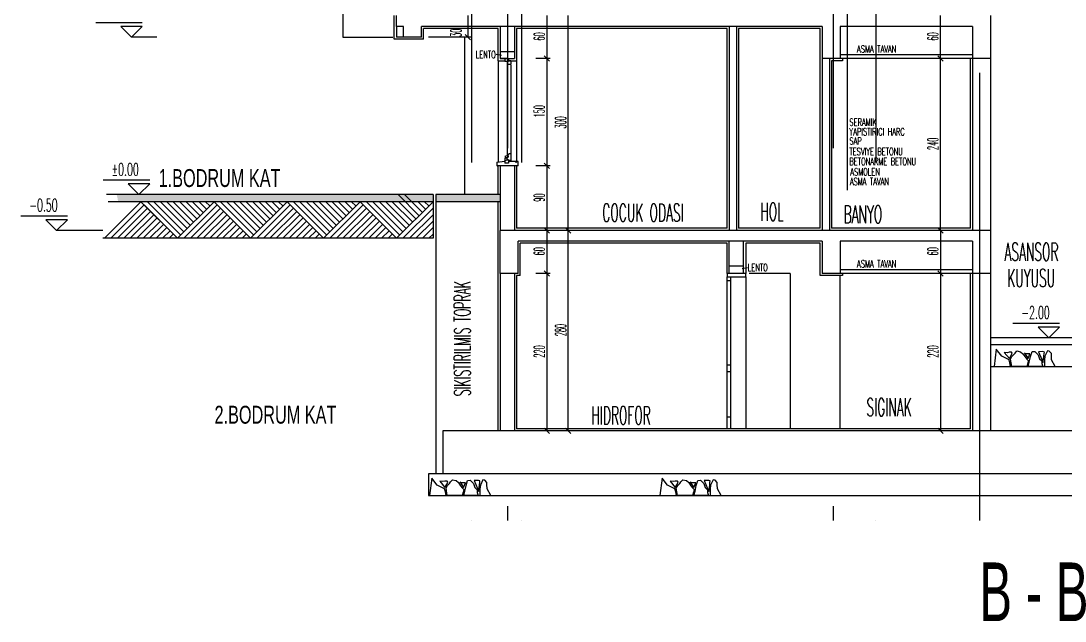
# Model space of a CAD drawing. Extents: x 78 to 306, y -397 to 18.
# Drawn here: x 278.4282 to 278.72, y -396.9777 to -396.81 of the extents above; entities that cross this region are included whole.
import ezdxf

# ---------------------------------------------------------------- set-up
doc = ezdxf.new("R2010")
doc.units = 0
doc.header["$LTSCALE"] = 0.5
doc.header["$MEASUREMENT"] = 0
doc.linetypes.add('DASHDOT2', pattern=[0.5, 0.25, -0.125, 0, -0.125])
doc.layers.get('0').update_dxf_attribs({"linetype": 'CONTINUOUS'})
for name, color, linetype in [('AKS', 5, 'DASHDOT2'), ('DUVAR', 6, 'CONTINUOUS'), ('KAPI', 1, 'CONTINUOUS'), ('KOLON', 4, 'CONTINUOUS'), ('MERDIVEN', 3, 'CONTINUOUS'), ('OLCU', 31, 'CONTINUOUS'), ('SIVA', 7, 'CONTINUOUS'), ('TARAMA', 8, 'CONTINUOUS'), ('TEFRIS', 11, 'CONTINUOUS'), ('YESIL', 73, 'CONTINUOUS')]:
    doc.layers.add(name, color=color, linetype=linetype)
doc.styles.add('MİMARİ YAZI', font='arial.ttf')
doc.styles.add('OLCU', font='romans.shx', dxfattribs={"width": 0.6, "height": 0.125})
doc.styles.add('OLCUIC', font='ROMANS.SHX', dxfattribs={"width": 0.4, "height": 0.15})

msp = doc.modelspace()

# ---------------------------------------------------------------- hatches: boundary and pattern name
at = {"layer": 'MERDIVEN', "ltscale": 1.4}
msp.add_hatch(color=256, dxfattribs=at).paths.add_polyline_path([(278.56214, -396.86056), (278.56214, -396.85856), (278.54414, -396.85856), (278.54414, -396.86056)])
at = {"layer": 'TEFRIS'}
msp.add_hatch(color=256, dxfattribs=at).paths.add_polyline_path([(278.54338, -396.85856), (278.45499, -396.85856, -0.025824), (278.4554, -396.86056), (278.54338, -396.86056)])

# ---------------------------------------------------------------- linework, layer by layer
at = {"color": 0, "linetype": 'ByBlock'}
for p, q in [((278.55239, -396.81381), (278.55389, -396.81531)), ((278.57589, -396.82131), (278.57439, -396.81981)), ((278.57439, -396.81981), (278.57589, -396.82131)), ((278.68439, -396.81981), (278.68589, -396.82131)), ((278.68589, -396.82131), (278.68439, -396.81981)), ((278.57589, -396.85131), (278.57439, -396.84981)), ((278.57439, -396.84981), (278.57589, -396.85131)), ((278.57589, -396.86931), (278.57439, -396.86781)), ((278.57439, -396.86781), (278.57589, -396.86931)), ((278.58039, -396.86781), (278.58189, -396.86931)), ((278.58189, -396.86931), (278.58039, -396.86781)), ((278.68589, -396.86931), (278.68439, -396.86781)), ((278.68439, -396.86781), (278.68589, -396.86931)), ((278.57589, -396.88131), (278.57439, -396.87981)), ((278.57439, -396.87981), (278.57589, -396.88131)), ((278.68589, -396.88131), (278.68439, -396.87981)), ((278.68439, -396.87981), (278.68589, -396.88131)), ((278.57439, -396.92381), (278.57589, -396.92531)), ((278.58039, -396.92381), (278.58189, -396.92531)), ((278.68439, -396.92381), (278.68589, -396.92531))]:
    msp.add_line(p, q, dxfattribs=at)
at = {"layer": 'AKS'}
for p, q in [((278.56414, -396.29556), (278.56414, -396.94956)), ((278.65514, -396.29556), (278.65514, -396.94956)), ((278.69614, -396.94956), (278.69614, -396.29556)), ((278.55414, -396.29956), (278.55414, -396.94956)), ((278.56814, -396.29956), (278.56814, -396.94956)), ((278.66714, -396.29956), (278.66714, -396.94956))]:
    msp.add_line(p, q, dxfattribs=at)
at = {"layer": 'DUVAR', "ltscale": 1.4}
for p, q in [((278.53314, -396.81156), (278.53314, -396.81456)), ((278.53514, -396.81456), (278.53314, -396.81456)), ((278.56414, -396.82056), (278.56214, -396.82056))]:
    msp.add_line(p, q, dxfattribs=at)
at = {"layer": 'DUVAR'}
for p, q in [((278.56214, -396.81156), (278.56214, -396.82056)), ((278.56614, -396.81156), (278.56614, -396.82056)), ((278.62614, -396.81156), (278.62614, -396.86856)), ((278.62814, -396.81156), (278.62814, -396.86856)), ((278.56214, -396.81856), (278.56614, -396.81856)), ((278.56214, -396.82056), (278.56614, -396.82056)), ((278.65214, -396.82056), (278.65214, -396.86856)), ((278.65414, -396.82056), (278.65414, -396.86856)), ((278.56214, -396.85056), (278.56214, -396.86856)), ((278.56614, -396.85056), (278.56214, -396.85056)), ((278.56614, -396.85056), (278.56214, -396.85056)), ((278.56614, -396.85056), (278.56614, -396.86856)), ((278.62614, -396.87856), (278.62614, -396.87156)), ((278.63014, -396.87856), (278.63014, -396.87156)), ((278.62614, -396.88056), (278.62614, -396.87856)), ((278.63014, -396.87856), (278.62614, -396.87856)), ((278.63014, -396.88056), (278.63014, -396.87856)), ((278.56214, -396.88056), (278.56214, -396.92456)), ((278.56614, -396.88056), (278.56614, -396.92456)), ((278.63014, -396.88056), (278.62614, -396.88056))]:
    msp.add_line(p, q, dxfattribs=at)
at = {"layer": 'DUVAR', "ltscale": 1.5}
msp.add_line((278.56614, -396.85056), (278.56214, -396.85056), dxfattribs=at)
msp.add_line((278.56614, -396.85056), (278.56214, -396.85056), dxfattribs=at)
at = {"layer": 'KAPI'}
for p, q in [((278.56155, -396.82133), (278.56155, -396.84945)), ((278.56155, -396.82133), (278.56155, -396.84945)), ((278.56674, -396.82116), (278.56674, -396.84928)), ((278.56674, -396.82116), (278.56674, -396.84928)), ((278.56408, -396.82217), (278.56408, -396.84732)), ((278.56408, -396.82217), (278.56408, -396.84732)), ((278.5651, -396.82243), (278.5651, -396.84715)), ((278.5651, -396.82243), (278.5651, -396.84715)), ((278.5612, -396.84949), (278.5634, -396.84924)), ((278.5612, -396.84949), (278.5634, -396.84924)), ((278.5612, -396.84949), (278.5612, -396.85056)), ((278.5612, -396.84949), (278.5612, -396.85056)), ((278.5613, -396.85056), (278.5612, -396.85056)), ((278.5613, -396.85056), (278.5612, -396.85056)), ((278.5613, -396.85039), (278.5613, -396.85056)), ((278.5613, -396.85039), (278.5613, -396.85056)), ((278.56131, -396.85056), (278.56146, -396.85056)), ((278.56131, -396.85056), (278.56146, -396.85056)), ((278.56214, -396.85056), (278.56144, -396.85056)), ((278.56214, -396.85056), (278.56144, -396.85056)), ((278.56638, -396.84928), (278.56442, -396.84928)), ((278.56638, -396.84928), (278.56442, -396.84928)), ((278.56714, -396.85056), (278.56614, -396.85056)), ((278.56714, -396.85056), (278.56614, -396.85056)), ((278.56638, -396.84943), (278.56638, -396.84928)), ((278.56638, -396.84943), (278.56638, -396.84928)), ((278.56677, -396.84928), (278.56642, -396.84928)), ((278.56677, -396.84928), (278.56642, -396.84928)), ((278.5668, -396.84943), (278.5668, -396.84928)), ((278.56714, -396.84928), (278.5668, -396.84928)), ((278.5668, -396.84943), (278.5668, -396.84928)), ((278.56714, -396.84928), (278.5668, -396.84928)), ((278.56714, -396.85056), (278.56714, -396.84928)), ((278.56714, -396.85056), (278.56714, -396.84928))]:
    msp.add_line(p, q, dxfattribs=at)
at = {"layer": 'KAPI', "ltscale": 1.4}
for p, q in [((278.62614, -396.88056), (278.62554, -396.88056)), ((278.62554, -396.88056), (278.62554, -396.88156)), ((278.62554, -396.92396), (278.62554, -396.88156)), ((278.62554, -396.88156), (278.63074, -396.88156)), ((278.62554, -396.88256), (278.62654, -396.88256)), ((278.62654, -396.92396), (278.62654, -396.88156)), ((278.63074, -396.88056), (278.63014, -396.88056)), ((278.63074, -396.88156), (278.63074, -396.88056)), ((278.63074, -396.88156), (278.63074, -396.92396)), ((278.64314, -396.88056), (278.63175, -396.88056)), ((278.64314, -396.88056), (278.64314, -396.92396)), ((278.65714, -396.92396), (278.65714, -396.88116)), ((278.62554, -396.90609), (278.62654, -396.90609)), ((278.62554, -396.90795), (278.62654, -396.90795)), ((278.62554, -396.92059), (278.62654, -396.92059))]:
    msp.add_line(p, q, dxfattribs=at)
at = {"layer": 'KAPI'}
for centre, radius, start, end in [((278.5613, -396.85056), 0.00017, 360, 90), ((278.5613, -396.85056), 0.00017, 360, 90), ((278.56659, -396.84931), 0.000242, 208.773, 331.227), ((278.56659, -396.84931), 0.000242, 208.773, 331.227)]:
    msp.add_arc(centre, radius, start, end, dxfattribs=at)
at = {"layer": 'KOLON'}
for p, q in [((278.53314, -396.81156), (278.53314, -396.80856)), ((278.69914, -396.80856), (278.69914, -396.86856)), ((278.53514, -396.81156), (278.53314, -396.81156)), ((278.53514, -396.81456), (278.53514, -396.81156)), ((278.65214, -396.81156), (278.54014, -396.81156)), ((278.54014, -396.81456), (278.54014, -396.81156)), ((278.65214, -396.81156), (278.65214, -396.82056)), ((278.69414, -396.81156), (278.65714, -396.81156)), ((278.65714, -396.81156), (278.65714, -396.82056)), ((278.69414, -396.81156), (278.69414, -396.86856)), ((278.54014, -396.81456), (278.53514, -396.81456)), ((278.65714, -396.82056), (278.65214, -396.82056)), ((278.69914, -396.82056), (278.69414, -396.82056)), ((278.69914, -396.86856), (278.56214, -396.86856)), ((278.56214, -396.88056), (278.56214, -396.86856)), ((278.69914, -396.86856), (278.69914, -396.92456)), ((278.65214, -396.87156), (278.56714, -396.87156)), ((278.56714, -396.88056), (278.56714, -396.87156)), ((278.65214, -396.87156), (278.65214, -396.88056)), ((278.69414, -396.87156), (278.65714, -396.87156)), ((278.65714, -396.87156), (278.65714, -396.88056)), ((278.69414, -396.87156), (278.69414, -396.92456)), ((278.56714, -396.88056), (278.56214, -396.88056)), ((278.65714, -396.88056), (278.65214, -396.88056)), ((278.69914, -396.88056), (278.69414, -396.88056)), ((278.73214, -396.89856), (278.69914, -396.89856)), ((278.73214, -396.90056), (278.69914, -396.90056)), ((278.54614, -396.92456), (278.54614, -396.93656)), ((278.94614, -396.92456), (278.54614, -396.92456)), ((278.94614, -396.93656), (278.54614, -396.93656))]:
    msp.add_line(p, q, dxfattribs=at)
at = {"layer": 'MERDIVEN'}
for p, q in [((278.5634, -396.82056), (278.5634, -396.82141)), ((278.5634, -396.82056), (278.5634, -396.82141)), ((278.56442, -396.82141), (278.5634, -396.82141)), ((278.56442, -396.82141), (278.5634, -396.82141)), ((278.56408, -396.82141), (278.56408, -396.82209)), ((278.56408, -396.82141), (278.56408, -396.82141)), ((278.56442, -396.82141), (278.56408, -396.82141)), ((278.56408, -396.82141), (278.56408, -396.82209)), ((278.56408, -396.82141), (278.56408, -396.82141)), ((278.56442, -396.82141), (278.56408, -396.82141)), ((278.56442, -396.82056), (278.56442, -396.82141)), ((278.56442, -396.82056), (278.56442, -396.82141)), ((278.5651, -396.82124), (278.56442, -396.82124)), ((278.5651, -396.82124), (278.56442, -396.82124)), ((278.5651, -396.82124), (278.5651, -396.82226)), ((278.5651, -396.82124), (278.5651, -396.82226)), ((278.56408, -396.82209), (278.56451, -396.82209)), ((278.56408, -396.82209), (278.56451, -396.82209)), ((278.56451, -396.82209), (278.56451, -396.82226)), ((278.56451, -396.82209), (278.56451, -396.82226)), ((278.5651, -396.82226), (278.56451, -396.82226)), ((278.5651, -396.82226), (278.56451, -396.82226)), ((278.56357, -396.84783), (278.56408, -396.84766)), ((278.56357, -396.84783), (278.56408, -396.84766)), ((278.56357, -396.84783), (278.56357, -396.84817)), ((278.56357, -396.84783), (278.56357, -396.84817)), ((278.56357, -396.84817), (278.56408, -396.84817)), ((278.56357, -396.84817), (278.56408, -396.84817)), ((278.56408, -396.84732), (278.56451, -396.84732)), ((278.56408, -396.84732), (278.56408, -396.84774)), ((278.56408, -396.84732), (278.56451, -396.84732)), ((278.56408, -396.84732), (278.56408, -396.84774)), ((278.56408, -396.84774), (278.56434, -396.84774)), ((278.56408, -396.84774), (278.56434, -396.84774)), ((278.56408, -396.84808), (278.56434, -396.84808)), ((278.56408, -396.84808), (278.56408, -396.84834)), ((278.56408, -396.84808), (278.56434, -396.84808)), ((278.56408, -396.84808), (278.56408, -396.84834)), ((278.56434, -396.84774), (278.56434, -396.84808)), ((278.56434, -396.84774), (278.56434, -396.84808)), ((278.56451, -396.84732), (278.56451, -396.84715)), ((278.5651, -396.84715), (278.56451, -396.84715)), ((278.56451, -396.84732), (278.56451, -396.84715)), ((278.5651, -396.84715), (278.56451, -396.84715)), ((278.5651, -396.84715), (278.5651, -396.84902)), ((278.5651, -396.84715), (278.5651, -396.84902)), ((278.56408, -396.84834), (278.5634, -396.84834)), ((278.5634, -396.84834), (278.5634, -396.84914)), ((278.56408, -396.84834), (278.5634, -396.84834)), ((278.5634, -396.84834), (278.5634, -396.84914)), ((278.5634, -396.84917), (278.5634, -396.84944)), ((278.5634, -396.84917), (278.5634, -396.84944)), ((278.5634, -396.84944), (278.5634, -396.84978)), ((278.5634, -396.84944), (278.5634, -396.84978)), ((278.56442, -396.84978), (278.5634, -396.84978)), ((278.56442, -396.84978), (278.5634, -396.84978)), ((278.56408, -396.84885), (278.56408, -396.84834)), ((278.56408, -396.84885), (278.56408, -396.84834)), ((278.56442, -396.84885), (278.56408, -396.84885)), ((278.56442, -396.84885), (278.56408, -396.84885)), ((278.56442, -396.84893), (278.56417, -396.84893)), ((278.56442, -396.84893), (278.56417, -396.84893)), ((278.56442, -396.84885), (278.56442, -396.84936)), ((278.56442, -396.84885), (278.56442, -396.84936)), ((278.5651, -396.84902), (278.56442, -396.84902)), ((278.5651, -396.84902), (278.56442, -396.84902)), ((278.56442, -396.84936), (278.56442, -396.84978)), ((278.56442, -396.84936), (278.56442, -396.84978)), ((278.54414, -396.85856), (278.54414, -396.93656)), ((278.56214, -396.85856), (278.54414, -396.85856)), ((278.56214, -396.86056), (278.54414, -396.86056))]:
    msp.add_line(p, q, dxfattribs=at)
at = {"layer": 'MERDIVEN', "ltscale": 1.4}
for p, q in [((278.69414, -396.81956), (278.65714, -396.81956)), ((278.69414, -396.82056), (278.65714, -396.82056)), ((278.69414, -396.87956), (278.65714, -396.87956)), ((278.69414, -396.88056), (278.65714, -396.88056))]:
    msp.add_line(p, q, dxfattribs=at)
at = {"layer": 'OLCU'}
for p, q in [((278.46214, -396.81056), (278.44914, -396.81056)), ((278.45914, -396.81456), (278.45614, -396.81156)), ((278.46214, -396.81156), (278.45614, -396.81156)), ((278.45914, -396.81456), (278.46214, -396.81156)), ((278.46622, -396.81456), (278.45914, -396.81456)), ((278.46422, -396.85456), (278.45122, -396.85456)), ((278.46122, -396.85856), (278.45822, -396.85556)), ((278.46422, -396.85556), (278.45822, -396.85556)), ((278.46122, -396.85856), (278.46422, -396.85556)), ((278.44122, -396.86456), (278.42822, -396.86456)), ((278.43822, -396.86856), (278.43522, -396.86556)), ((278.44122, -396.86556), (278.43522, -396.86556)), ((278.43822, -396.86856), (278.44122, -396.86556)), ((278.45114, -396.86856), (278.43814, -396.86856))]:
    msp.add_line(p, q, dxfattribs=at)
at = {"layer": 'OLCU', "ltscale": 1.4}
for p, q in [((278.70075, -396.90172), (278.70013, -396.90656)), ((278.70226, -396.90372), (278.70075, -396.90172)), ((278.70296, -396.90262), (278.7044, -396.90433)), ((278.70386, -396.90274), (278.70296, -396.90262)), ((278.70436, -396.90257), (278.70386, -396.90274)), ((278.70474, -396.90257), (278.70436, -396.90257)), ((278.7044, -396.90433), (278.70501, -396.9033)), ((278.70501, -396.90259), (278.70474, -396.90257)), ((278.70522, -396.90288), (278.70501, -396.90259)), ((278.70501, -396.9033), (278.70522, -396.90288)), ((278.70511, -396.9038), (278.70568, -396.90321)), ((278.70568, -396.90321), (278.70599, -396.90283)), ((278.70599, -396.90283), (278.70652, -396.90221)), ((278.70652, -396.90221), (278.70752, -396.90246)), ((278.70752, -396.90246), (278.70817, -396.90299)), ((278.70817, -396.90299), (278.7088, -396.90389)), ((278.70863, -396.90288), (278.70962, -396.90435)), ((278.70911, -396.90307), (278.70863, -396.90288)), ((278.71014, -396.90305), (278.70911, -396.90307)), ((278.70962, -396.90435), (278.71014, -396.90305)), ((278.7103, -396.90379), (278.71074, -396.90238)), ((278.71074, -396.90238), (278.71148, -396.90234)), ((278.71148, -396.90234), (278.71243, -396.90329)), ((278.71243, -396.90329), (278.7128, -396.9044)), ((278.7138, -396.90239), (278.71254, -396.90244)), ((278.71254, -396.90244), (278.71347, -396.90466)), ((278.71418, -396.90253), (278.7138, -396.90239)), ((278.71407, -396.90367), (278.71413, -396.90295)), ((278.71413, -396.90295), (278.71418, -396.90253)), ((278.71502, -396.90221), (278.7143, -396.9037)), ((278.71553, -396.90233), (278.71502, -396.90221)), ((278.71613, -396.90298), (278.71553, -396.90233)), ((278.71613, -396.90355), (278.71613, -396.90298)), ((278.71622, -396.90475), (278.71613, -396.90355)), ((278.70431, -396.9047), (278.70226, -396.90372)), ((278.70457, -396.90554), (278.70431, -396.9047)), ((278.70474, -396.90656), (278.70457, -396.90554)), ((278.70471, -396.90452), (278.70511, -396.9038)), ((278.70508, -396.90656), (278.70471, -396.90452)), ((278.7088, -396.90389), (278.70924, -396.90449)), ((278.70924, -396.90449), (278.7097, -396.90492)), ((278.70955, -396.90564), (278.70926, -396.90656)), ((278.7097, -396.90492), (278.70955, -396.90564)), ((278.70966, -396.90656), (278.70996, -396.9054)), ((278.70996, -396.9054), (278.7103, -396.90379)), ((278.7128, -396.9044), (278.71344, -396.90498)), ((278.71344, -396.90498), (278.71344, -396.90575)), ((278.71344, -396.90575), (278.71371, -396.90656)), ((278.71347, -396.90466), (278.7138, -396.90553)), ((278.7138, -396.90553), (278.71398, -396.90451)), ((278.71398, -396.90451), (278.71407, -396.90367)), ((278.7143, -396.9037), (278.71418, -396.90475)), ((278.71418, -396.90475), (278.71418, -396.90555)), ((278.71418, -396.90555), (278.71418, -396.90656)), ((278.71724, -396.90656), (278.71622, -396.90475)), ((278.70013, -396.90656), (278.70474, -396.90656)), ((278.70926, -396.90656), (278.70508, -396.90656)), ((278.71371, -396.90656), (278.70966, -396.90656)), ((278.71418, -396.90656), (278.71724, -396.90656)), ((278.54304, -396.93772), (278.54242, -396.94256)), ((278.54455, -396.93972), (278.54304, -396.93772)), ((278.54665, -396.93857), (278.54615, -396.93874)), ((278.54703, -396.93857), (278.54665, -396.93857)), ((278.5473, -396.93859), (278.54703, -396.93857)), ((278.54751, -396.93888), (278.5473, -396.93859)), ((278.54828, -396.93883), (278.54881, -396.93821)), ((278.54881, -396.93821), (278.54981, -396.93846)), ((278.54981, -396.93846), (278.55046, -396.93899)), ((278.55259, -396.93979), (278.55303, -396.93838)), ((278.55303, -396.93838), (278.55377, -396.93834)), ((278.55377, -396.93834), (278.55472, -396.93929)), ((278.55609, -396.93839), (278.55483, -396.93844)), ((278.55483, -396.93844), (278.55576, -396.94066)), ((278.55648, -396.93853), (278.55609, -396.93839)), ((278.55642, -396.93895), (278.55648, -396.93853)), ((278.55731, -396.93821), (278.5566, -396.9397)), ((278.55782, -396.93833), (278.55731, -396.93821)), ((278.55842, -396.93898), (278.55782, -396.93833)), ((278.60738, -396.93772), (278.60676, -396.94256)), ((278.60889, -396.93972), (278.60738, -396.93772)), ((278.61099, -396.93857), (278.61049, -396.93874)), ((278.61137, -396.93857), (278.61099, -396.93857)), ((278.61165, -396.93859), (278.61137, -396.93857)), ((278.61186, -396.93888), (278.61165, -396.93859)), ((278.61262, -396.93883), (278.61315, -396.93821)), ((278.61315, -396.93821), (278.61415, -396.93846)), ((278.61415, -396.93846), (278.61481, -396.93899)), ((278.61693, -396.93979), (278.61737, -396.93838)), ((278.61737, -396.93838), (278.61811, -396.93834)), ((278.61811, -396.93834), (278.61906, -396.93929)), ((278.62043, -396.93839), (278.61917, -396.93844)), ((278.61917, -396.93844), (278.6201, -396.94066)), ((278.62082, -396.93853), (278.62043, -396.93839)), ((278.62076, -396.93895), (278.62082, -396.93853)), ((278.62166, -396.93821), (278.62094, -396.9397)), ((278.62216, -396.93833), (278.62166, -396.93821)), ((278.62276, -396.93898), (278.62216, -396.93833)), ((278.5466, -396.9407), (278.54455, -396.93972)), ((278.54525, -396.93862), (278.54669, -396.94033)), ((278.54615, -396.93874), (278.54525, -396.93862)), ((278.54686, -396.94154), (278.5466, -396.9407)), ((278.54669, -396.94033), (278.5473, -396.9393)), ((278.547, -396.94052), (278.54741, -396.9398)), ((278.54737, -396.94256), (278.547, -396.94052)), ((278.5473, -396.9393), (278.54751, -396.93888)), ((278.54741, -396.9398), (278.54797, -396.93921)), ((278.54797, -396.93921), (278.54828, -396.93883)), ((278.55046, -396.93899), (278.55109, -396.93989)), ((278.55092, -396.93888), (278.55191, -396.94035)), ((278.5514, -396.93907), (278.55092, -396.93888)), ((278.55109, -396.93989), (278.55153, -396.94049)), ((278.55243, -396.93905), (278.5514, -396.93907)), ((278.55153, -396.94049), (278.55199, -396.94092)), ((278.55199, -396.94092), (278.55184, -396.94164)), ((278.55191, -396.94035), (278.55243, -396.93905)), ((278.55195, -396.94256), (278.55225, -396.9414)), ((278.55225, -396.9414), (278.55259, -396.93979)), ((278.55472, -396.93929), (278.55509, -396.9404)), ((278.55509, -396.9404), (278.55573, -396.94098)), ((278.55573, -396.94098), (278.55573, -396.94175)), ((278.55576, -396.94066), (278.55609, -396.94153)), ((278.55609, -396.94153), (278.55627, -396.94051)), ((278.55627, -396.94051), (278.55636, -396.93967)), ((278.55636, -396.93967), (278.55642, -396.93895)), ((278.5566, -396.9397), (278.55648, -396.94075)), ((278.55648, -396.94075), (278.55648, -396.94155)), ((278.55842, -396.93955), (278.55842, -396.93898)), ((278.55851, -396.94075), (278.55842, -396.93955)), ((278.55953, -396.94256), (278.55851, -396.94075)), ((278.61094, -396.9407), (278.60889, -396.93972)), ((278.60959, -396.93862), (278.61104, -396.94033)), ((278.61049, -396.93874), (278.60959, -396.93862)), ((278.6112, -396.94154), (278.61094, -396.9407)), ((278.61104, -396.94033), (278.61165, -396.9393)), ((278.61134, -396.94052), (278.61175, -396.9398)), ((278.61171, -396.94256), (278.61134, -396.94052)), ((278.61165, -396.9393), (278.61186, -396.93888)), ((278.61175, -396.9398), (278.61231, -396.93921)), ((278.61231, -396.93921), (278.61262, -396.93883)), ((278.61481, -396.93899), (278.61543, -396.93989)), ((278.61526, -396.93888), (278.61625, -396.94035)), ((278.61574, -396.93907), (278.61526, -396.93888)), ((278.61543, -396.93989), (278.61587, -396.94049)), ((278.61677, -396.93905), (278.61574, -396.93907)), ((278.61587, -396.94049), (278.61634, -396.94092)), ((278.61634, -396.94092), (278.61618, -396.94164)), ((278.61625, -396.94035), (278.61677, -396.93905)), ((278.61629, -396.94256), (278.61659, -396.9414)), ((278.61659, -396.9414), (278.61693, -396.93979)), ((278.61906, -396.93929), (278.61943, -396.9404)), ((278.61943, -396.9404), (278.62007, -396.94098)), ((278.62007, -396.94098), (278.62007, -396.94175)), ((278.6201, -396.94066), (278.62043, -396.94153)), ((278.62043, -396.94153), (278.62061, -396.94051)), ((278.62061, -396.94051), (278.6207, -396.93967)), ((278.6207, -396.93967), (278.62076, -396.93895)), ((278.62094, -396.9397), (278.62082, -396.94075)), ((278.62082, -396.94075), (278.62082, -396.94155)), ((278.62276, -396.93955), (278.62276, -396.93898)), ((278.62285, -396.94075), (278.62276, -396.93955)), ((278.62387, -396.94256), (278.62285, -396.94075)), ((278.54242, -396.94256), (278.54703, -396.94256)), ((278.54703, -396.94256), (278.54686, -396.94154)), ((278.55155, -396.94256), (278.54737, -396.94256)), ((278.55184, -396.94164), (278.55155, -396.94256)), ((278.556, -396.94256), (278.55195, -396.94256)), ((278.55573, -396.94175), (278.556, -396.94256)), ((278.55648, -396.94155), (278.55648, -396.94256)), ((278.55648, -396.94256), (278.55953, -396.94256)), ((278.60676, -396.94256), (278.61137, -396.94256)), ((278.61137, -396.94256), (278.6112, -396.94154)), ((278.61589, -396.94256), (278.61171, -396.94256)), ((278.61618, -396.94164), (278.61589, -396.94256)), ((278.62034, -396.94256), (278.61629, -396.94256)), ((278.62007, -396.94175), (278.62034, -396.94256)), ((278.62082, -396.94155), (278.62082, -396.94256)), ((278.62082, -396.94256), (278.62387, -396.94256))]:
    msp.add_line(p, q, dxfattribs=at)
at = {"layer": 'SIVA', "ltscale": 1.4}
for p, q in [((278.53254, -396.81516), (278.53254, -396.80856)), ((278.56154, -396.81216), (278.54074, -396.81216)), ((278.54074, -396.81516), (278.54074, -396.81216)), ((278.56154, -396.82116), (278.56154, -396.81216)), ((278.56674, -396.81216), (278.56674, -396.82116)), ((278.62554, -396.81216), (278.56674, -396.81216)), ((278.62554, -396.86796), (278.62554, -396.81216)), ((278.65154, -396.81216), (278.62874, -396.81216)), ((278.62874, -396.81216), (278.62874, -396.86796)), ((278.65154, -396.82116), (278.65154, -396.81216)), ((278.65154, -396.86796), (278.65154, -396.81216)), ((278.54074, -396.81516), (278.53254, -396.81516)), ((278.56154, -396.82116), (278.5634, -396.82116)), ((278.56154, -396.82116), (278.5634, -396.82116)), ((278.65774, -396.82116), (278.65474, -396.82116)), ((278.65474, -396.82116), (278.65474, -396.86796)), ((278.65774, -396.82056), (278.65774, -396.82116)), ((278.69354, -396.86796), (278.69354, -396.82056)), ((278.56154, -396.85856), (278.56154, -396.85056)), ((278.56674, -396.85056), (278.56674, -396.86796)), ((278.56154, -396.86796), (278.56154, -396.86056)), ((278.56154, -396.92456), (278.56154, -396.86796)), ((278.62554, -396.86796), (278.56674, -396.86796)), ((278.65154, -396.86796), (278.62874, -396.86796)), ((278.69354, -396.86796), (278.65474, -396.86796)), ((278.62554, -396.87216), (278.56774, -396.87216)), ((278.56774, -396.88116), (278.56774, -396.87216)), ((278.62554, -396.88056), (278.62554, -396.87216)), ((278.63074, -396.87216), (278.63074, -396.88056)), ((278.65154, -396.87216), (278.63074, -396.87216)), ((278.65154, -396.88116), (278.65154, -396.87216)), ((278.56674, -396.88116), (278.56674, -396.92396)), ((278.56774, -396.88116), (278.56674, -396.88116)), ((278.65774, -396.88116), (278.65154, -396.88116)), ((278.65774, -396.88056), (278.65774, -396.88116)), ((278.69354, -396.92396), (278.69354, -396.88056)), ((278.69354, -396.92396), (278.56674, -396.92396))]:
    msp.add_line(p, q, dxfattribs=at)
at = {"layer": 'SIVA'}
for p, q in [((278.56154, -396.82116), (278.5634, -396.82116)), ((278.56154, -396.82116), (278.5634, -396.82116)), ((278.56442, -396.82116), (278.56674, -396.82116)), ((278.56442, -396.82116), (278.56674, -396.82116))]:
    msp.add_line(p, q, dxfattribs=at)
at = {"layer": 'TARAMA', "ltscale": 1.4}
for p, q in [((278.51814, -396.79056), (278.51814, -396.81456)), ((278.51814, -396.81456), (278.53214, -396.81456)), ((278.55214, -396.81456), (278.54214, -396.81456)), ((278.55214, -396.81456), (278.55214, -396.85856)), ((278.69914, -396.90656), (278.73214, -396.90656)), ((278.54614, -396.93656), (278.54214, -396.93656)), ((278.54214, -396.93656), (278.54214, -396.94256)), ((278.54214, -396.94256), (278.95014, -396.94256))]:
    msp.add_line(p, q, dxfattribs=at)
at = {"layer": 'TARAMA'}
for p, q in [((278.5634, -396.84914), (278.56337, -396.84915)), ((278.5634, -396.84914), (278.56337, -396.84915)), ((278.56337, -396.84915), (278.56338, -396.84918)), ((278.56337, -396.84915), (278.56338, -396.84918)), ((278.5634, -396.84917), (278.56338, -396.84918)), ((278.5634, -396.84917), (278.56338, -396.84918)), ((278.5641, -396.84897), (278.56341, -396.84917)), ((278.5641, -396.84897), (278.56341, -396.84917)), ((278.56408, -396.84894), (278.56342, -396.84913)), ((278.56408, -396.84894), (278.56342, -396.84913))]:
    msp.add_line(p, q, dxfattribs=at)
at = {"layer": 'TEFRIS'}
msp.add_line((278.54338, -396.85856), (278.45217, -396.85856), dxfattribs=at)
at = {"layer": 'TEFRIS', "ltscale": 0.8}
for p, q in [((278.5336, -396.85856), (278.53949, -396.86445)), ((278.5354, -396.85856), (278.54039, -396.86355)), ((278.54338, -396.85856), (278.54338, -396.87076)), ((278.46178, -396.86056), (278.45158, -396.87076)), ((278.54338, -396.86056), (278.45265, -396.86056)), ((278.46268, -396.86146), (278.45338, -396.87076)), ((278.46358, -396.86236), (278.45518, -396.87076)), ((278.46178, -396.86056), (278.47198, -396.87076)), ((278.46268, -396.86146), (278.47198, -396.87076)), ((278.46358, -396.86056), (278.47288, -396.86986)), ((278.46538, -396.86056), (278.47378, -396.86896)), ((278.46719, -396.86056), (278.47468, -396.86806)), ((278.46899, -396.86056), (278.47558, -396.86715)), ((278.47079, -396.86056), (278.47649, -396.86625)), ((278.48218, -396.86056), (278.47198, -396.87076)), ((278.4726, -396.86056), (278.47739, -396.86535)), ((278.48308, -396.86146), (278.47378, -396.87076)), ((278.4744, -396.86056), (278.47829, -396.86445)), ((278.48398, -396.86236), (278.47558, -396.87076)), ((278.4762, -396.86056), (278.47919, -396.86355)), ((278.47801, -396.86056), (278.48009, -396.86265)), ((278.47981, -396.86056), (278.48099, -396.86174)), ((278.48218, -396.86056), (278.49238, -396.87076)), ((278.48218, -396.86056), (278.49238, -396.87076)), ((278.48308, -396.86146), (278.49238, -396.87076)), ((278.48398, -396.86056), (278.49328, -396.86986)), ((278.48578, -396.86056), (278.49418, -396.86896)), ((278.48759, -396.86056), (278.49508, -396.86806)), ((278.48939, -396.86056), (278.49598, -396.86715)), ((278.49119, -396.86056), (278.49689, -396.86625)), ((278.50258, -396.86056), (278.49238, -396.87076)), ((278.50258, -396.86056), (278.49238, -396.87076)), ((278.493, -396.86056), (278.49779, -396.86535)), ((278.50348, -396.86146), (278.49418, -396.87076)), ((278.4948, -396.86056), (278.49869, -396.86445)), ((278.50438, -396.86236), (278.49598, -396.87076)), ((278.4966, -396.86056), (278.49959, -396.86355)), ((278.49841, -396.86056), (278.50049, -396.86265)), ((278.50021, -396.86056), (278.50139, -396.86174)), ((278.50258, -396.86056), (278.51278, -396.87076)), ((278.50258, -396.86056), (278.51278, -396.87076)), ((278.50348, -396.86146), (278.51278, -396.87076)), ((278.50438, -396.86056), (278.51368, -396.86986)), ((278.50618, -396.86056), (278.51458, -396.86896)), ((278.50799, -396.86056), (278.51548, -396.86806)), ((278.50979, -396.86056), (278.51638, -396.86715)), ((278.51159, -396.86056), (278.51729, -396.86625)), ((278.52298, -396.86056), (278.51278, -396.87076)), ((278.5134, -396.86056), (278.51819, -396.86535)), ((278.52388, -396.86146), (278.51458, -396.87076)), ((278.5152, -396.86056), (278.51909, -396.86445)), ((278.52478, -396.86236), (278.51638, -396.87076)), ((278.517, -396.86056), (278.51999, -396.86355)), ((278.51881, -396.86056), (278.52089, -396.86265)), ((278.52061, -396.86056), (278.52179, -396.86174)), ((278.52298, -396.86056), (278.53318, -396.87076)), ((278.52478, -396.86056), (278.53408, -396.86986)), ((278.52658, -396.86056), (278.53498, -396.86896)), ((278.52839, -396.86056), (278.53588, -396.86806)), ((278.53019, -396.86056), (278.53678, -396.86715)), ((278.53199, -396.86056), (278.53769, -396.86625)), ((278.54338, -396.86056), (278.53318, -396.87076)), ((278.5338, -396.86056), (278.53859, -396.86535)), ((278.54338, -396.86236), (278.53498, -396.87076)), ((278.53921, -396.86056), (278.54129, -396.86265)), ((278.54101, -396.86056), (278.54219, -396.86174)), ((278.46448, -396.86326), (278.45699, -396.87076)), ((278.46538, -396.86417), (278.45879, -396.87076)), ((278.46629, -396.86507), (278.46059, -396.87076)), ((278.48488, -396.86326), (278.47739, -396.87076)), ((278.48578, -396.86417), (278.47919, -396.87076)), ((278.48669, -396.86507), (278.48099, -396.87076)), ((278.49238, -396.87076), (278.48485, -396.86323)), ((278.50528, -396.86326), (278.49779, -396.87076)), ((278.50618, -396.86417), (278.49959, -396.87076)), ((278.50709, -396.86507), (278.50139, -396.87076)), ((278.51278, -396.87076), (278.50525, -396.86323)), ((278.52568, -396.86326), (278.51819, -396.87076)), ((278.52658, -396.86417), (278.51999, -396.87076)), ((278.52749, -396.86507), (278.52179, -396.87076)), ((278.54338, -396.86417), (278.53678, -396.87076)), ((278.46719, -396.86597), (278.4624, -396.87076)), ((278.46809, -396.86687), (278.4642, -396.87076)), ((278.46899, -396.86777), (278.466, -396.87076)), ((278.48759, -396.86597), (278.4828, -396.87076)), ((278.48849, -396.86687), (278.4846, -396.87076)), ((278.48939, -396.86777), (278.4864, -396.87076)), ((278.50799, -396.86597), (278.5032, -396.87076)), ((278.50889, -396.86687), (278.505, -396.87076)), ((278.50979, -396.86777), (278.5068, -396.87076)), ((278.52839, -396.86597), (278.5236, -396.87076)), ((278.52929, -396.86687), (278.5254, -396.87076)), ((278.53019, -396.86777), (278.5272, -396.87076)), ((278.54338, -396.86597), (278.53859, -396.87076)), ((278.54338, -396.86777), (278.54039, -396.87076)), ((278.54338, -396.87076), (278.45109, -396.87076)), ((278.46989, -396.86867), (278.46781, -396.87076)), ((278.47079, -396.86958), (278.46961, -396.87076)), ((278.49029, -396.86867), (278.48821, -396.87076)), ((278.49119, -396.86958), (278.49001, -396.87076)), ((278.51069, -396.86867), (278.50861, -396.87076)), ((278.51159, -396.86958), (278.51041, -396.87076)), ((278.53109, -396.86867), (278.52901, -396.87076)), ((278.53199, -396.86958), (278.53081, -396.87076)), ((278.54338, -396.86958), (278.54219, -396.87076))]:
    msp.add_line(p, q, dxfattribs=at)
at = {"layer": 'YESIL', "ltscale": 1.4}
for p, q in [((278.55314, -396.80856), (278.55314, -396.81456)), ((278.57514, -396.80856), (278.57514, -396.82056)), ((278.58114, -396.86856), (278.58114, -396.80856)), ((278.6592, -396.85732), (278.6592, -396.80756)), ((278.68514, -396.82056), (278.68514, -396.80856)), ((278.55414, -396.81456), (278.55214, -396.81456)), ((278.57614, -396.82056), (278.57214, -396.82056)), ((278.57514, -396.82056), (278.57514, -396.85056)), ((278.68514, -396.86856), (278.68514, -396.82056)), ((278.57614, -396.85056), (278.57214, -396.85056)), ((278.57514, -396.85056), (278.57514, -396.86856)), ((278.57514, -396.86856), (278.57514, -396.88056)), ((278.58114, -396.92456), (278.58114, -396.86856)), ((278.68514, -396.86856), (278.68514, -396.88056)), ((278.57614, -396.88056), (278.57214, -396.88056)), ((278.57514, -396.88056), (278.57514, -396.92456)), ((278.68514, -396.88056), (278.68514, -396.92456))]:
    msp.add_line(p, q, dxfattribs=at)
at = {"layer": 'YESIL'}
for p, q in [((278.56255, -396.81967), (278.56103, -396.81939)), ((278.62972, -396.87916), (278.63125, -396.87888)), ((278.71841, -396.89456), (278.70541, -396.89456)), ((278.71541, -396.89856), (278.71241, -396.89556)), ((278.71841, -396.89556), (278.71241, -396.89556)), ((278.71541, -396.89856), (278.71841, -396.89556))]:
    msp.add_line(p, q, dxfattribs=at)

# ---------------------------------------------------------------- texts
at = {"layer": 'KAPI', "style": 'MİMARİ YAZI'}
for s, height, width, p in [('1.BODRUM KAT', 0.005, 0.65, (278.46671, -396.85643)), ('2.BODRUM KAT', 0.005, 0.65, (278.48233, -396.92254)), ('B - B', 0.01638, 0.6, (278.696, -396.97769))]:
    msp.add_text(s, height=height, dxfattribs=dict(at, width=width)).set_placement(p)
at = {"layer": 'OLCU', "style": 'OLCU', "width": 0.55}
for s, p in [('±0.00', (278.45358, -396.85326)), ('-0.50', (278.43058, -396.86326))]:
    msp.add_text(s, height=0.0035, dxfattribs=at).set_placement(p)
at = {"layer": 'YESIL', "style": 'OLCUIC', "width": 0.4}
for s, p in [('30', (278.5513, -396.81451)), ('60', (278.57454, -396.81553)), ('60', (278.68454, -396.81553)), ('150', (278.57454, -396.83699)), ('300', (278.58054, -396.8401)), ('240', (278.68454, -396.8461)), ('90', (278.57454, -396.86053)), ('60', (278.57454, -396.87553)), ('60', (278.68454, -396.87553)), ('280', (278.58054, -396.8981)), ('220', (278.57454, -396.9041)), ('220', (278.68454, -396.9041))]:
    msp.add_text(s, height=0.003, rotation=90, dxfattribs=at).set_placement(p)
at = {"layer": 'YESIL', "style": 'OLCU'}
for s, height, width, p in [('LENTO', 0.00204, 0.6, (278.5553, -396.82048)), ('COCUK ODASI', 0.005, 0.5, (278.59067, -396.86609)), ('HOL', 0.005, 0.5, (278.63482, -396.86584)), ('BANYO', 0.005, 0.5, (278.65806, -396.86656)), ('ASANSOR', 0.005, 0.5, (278.70302, -396.87704)), ('LENTO', 0.00204, 0.6, (278.63132, -396.87997)), ('KUYUSU', 0.005, 0.5, (278.7038, -396.88435)), ('-2.00', 0.0035, 0.55, (278.70777, -396.89326)), ('HIDROFOR', 0.005, 0.5, (278.5876, -396.92273)), ('SIGINAK', 0.005, 0.5, (278.66448, -396.92042))]:
    msp.add_text(s, height=height, dxfattribs=dict(at, width=width)).set_placement(p)
at = {"layer": 'YESIL', "ltscale": 1.4, "style": 'OLCU', "width": 0.6}
for s, p in [('ASMA TAVAN ', (278.66186, -396.81891)), ('SERAMIK', (278.65971, -396.83937)), ('YAPISTIRICI HARC', (278.65971, -396.84202)), ('SAP', (278.65971, -396.84461)), ('TESVIYE BETONU', (278.65971, -396.84757)), ('BETONARME BETONU', (278.65971, -396.85031)), ('ASMA TAVAN ', (278.65983, -396.85595)), ('ASMOLEN', (278.65996, -396.85324)), ('ASMA TAVAN ', (278.66186, -396.87891))]:
    msp.add_text(s, height=0.00204, dxfattribs=at).set_placement(p)
at = {"layer": 'YESIL', "ltscale": 1.4, "style": 'OLCU', "width": 0.5}
msp.add_text('SIKISTIRILMIS TOPRAK', height=0.0045, rotation=90, dxfattribs=at).set_placement((278.55382, -396.91485))

doc.saveas('drawing.dxf')
